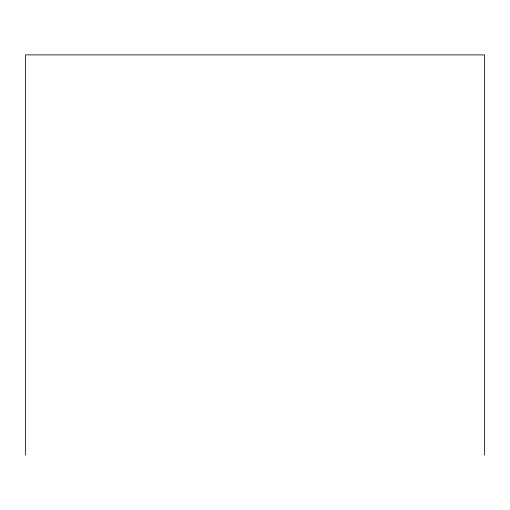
<?xml version="1.0" encoding="UTF-8"?>
<svg xmlns="http://www.w3.org/2000/svg" width="510" height="510" viewBox="0 0 510 510"><rect width="100%" height="100%" fill="white"/><g stroke="black" fill="none" stroke-linecap="round" stroke-linejoin="round"><path stroke-width="0.76" d="M484.5 455.105L484.5 54.895L25.5 54.895L25.5 455.105"/></g></svg>
